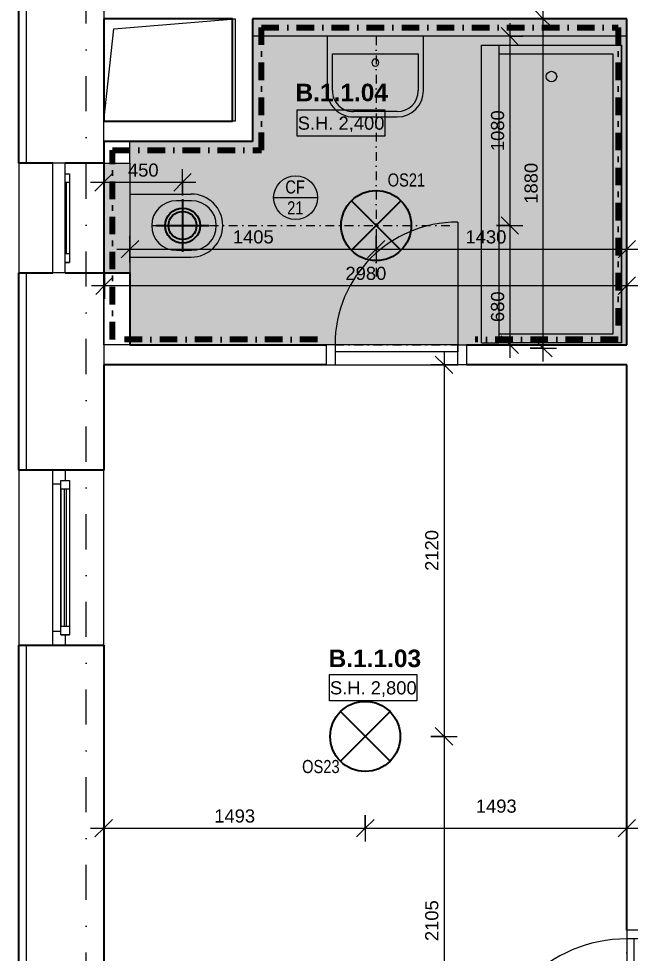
# Model space of a CAD drawing. Header units: millimetres. Extents: x -8169 to 42079, y -1655 to 57622.
# Drawn here: x -6864 to -3374, y 44920 to 50253 of the extents above; entities that cross this region are included whole.
import ezdxf

# ---------------------------------------------------------------- set-up
doc = ezdxf.new("R2010")
doc.units = ezdxf.units.MM
for name, pattern in [('ABMV_DashDot_2_2mm-S0_6mm', [110, 50, -30, 0, -30]), ('HA_DashDot_10mm-S3mm', [500, 200, -150, 0, -150]), ('HA_DashDot_2_2mm-S0_6mm', [110, 50, -30, 0, -30]), ('HA_DashDot_4mm-S1mm', [200, 100, -50, 0, -50])]:
    doc.linetypes.add(name, pattern=pattern)
for name, color, linetype, lineweight in [('-UNDERLAY_I-WALL-____-OTLN', 9, 'Continuous', 9), ('-UNDERLAY_P-SANR-FIXT-OTLN', 9, 'Continuous', 9), ('A-____-____-DIMS', 9, 'Continuous', 5), ('A-____-____-DIMS-50', 9, 'Continuous', 5), ('A-AREA-____-IDEN', 9, 'Continuous', 9), ('A-CLNG-____-IDEN', 9, 'Continuous', 9), ('A-CLNG-____-OTLN', 9, 'Continuous', 9), ('A-CLNG-____-PATT', 9, 'Continuous', 9), ('A-DETL-____-OTLN', 9, 'Continuous', 25), ('A-DETL-GENF-OTLN', 9, 'Continuous', 9), ('A-DOOR-____-MCUT', 9, 'HA_DashDot_2_2mm-S0_6mm', 9), ('A-DOOR-____-OTLN', 9, 'Continuous', 9), ('A-DOOR-FRAM-OTLN', 9, 'Continuous', 9), ('A-GENM-____-OTLN', 9, 'Continuous', 9), ('A-GLAZ-____-MCUT', 9, 'Continuous', 5), ('A-GLAZ-____-OTLN', 9, 'Continuous', 5), ('A-WALL-____-MCUT', 9, 'Continuous', 25), ('A-WALL-____-OTLN', 9, 'Continuous', 9), ('E-LITE-EQPM-IDEN', 9, 'Continuous', 9), ('E-LITE-EQPM-OTLN', 9, 'Continuous', 9), ('G-____-____-DIMS', 9, 'Continuous', 5), ('I-WALL-____-MCUT', 9, 'Continuous', 25), ('M-HVAC-CDFF-OTLN', 9, 'Continuous', 9), ('S-GRID-____-OTLN', 9, 'Continuous', 5)]:
    doc.layers.add(name, color=color, linetype=linetype, lineweight=lineweight)
doc.styles.add('Arial_1', font='arial.ttf', dxfattribs={"height": 75})
doc.styles.add('Arial_2', font='arial.ttf', dxfattribs={"width": 0.8, "height": 75})
doc.styles.add('Arial_B', font='arialbd.ttf', dxfattribs={"height": 100})
doc.dimstyles.new('Inner_Dimensions', dxfattribs={"dimscale": 304.8, "dimtxt": 76.519455, "dimasz": 0.328084, "dimexe": 0.246063, "dimexo": 0.0625, "dimgap": 0.032808, "dimtad": 1, "dimdec": 0, "dimzin": 0, "dimdsep": 46, "dimtxsty": 'Arial_1', "dimblk1": 'OBLIQUE', "dimblk2": 'OBLIQUE', "dimsah": 1, "dimcen": 0.09, "dimdle": 0.246063, "dimazin": 0, "dimtfac": 1, "dimtdec": 4, "dimtix": 1, "dimtmove": 0, "dimatfit": 3, "dimfxl": 0.246063, "dimfxlon": 1, "dimtvp": 1, "dimtolj": 1, "dimtzin": 0, "dimlwd": 9, "dimlwe": 9, "dimarcsym": 2})
doc.dimstyles.new('Inner_Dimensions_1', dxfattribs={"dimscale": 304.8, "dimtxt": 76.519455, "dimasz": 0.328084, "dimexe": 0.246063, "dimexo": 0.0625, "dimgap": 0.032808, "dimtad": 1, "dimdec": 0, "dimzin": 0, "dimdsep": 46, "dimtxsty": 'Arial_1', "dimblk1": 'OBLIQUE', "dimblk2": 'OBLIQUE', "dimsah": 1, "dimcen": 0.09, "dimdle": 0.246063, "dimazin": 0, "dimtfac": 1, "dimtdec": 4, "dimtix": 1, "dimtmove": 2, "dimatfit": 3, "dimfxl": 0.246063, "dimfxlon": 1, "dimtvp": 1, "dimtolj": 1, "dimtzin": 0, "dimlwd": 9, "dimlwe": 9, "dimarcsym": 2})

# ---------------------------------------------------------------- blocks, each defined once
blk = doc.blocks.new('ABMV_Toilet_WallHung - Default-1991236-DPS_B - 1NP')
at = {"layer": '-UNDERLAY_P-SANR-FIXT-OTLN', "color": 254}
for p, q in [((-55, 75), (-55, 424.6)), ((-16.3, 426.2), (-16.3, 340.3)), ((266.3, 340.3), (266.3, 426.2)), ((305, 75), (305, 424.6))]:
    blk.add_line(p, q, dxfattribs=at)
for centre, radius, start, end in [((125, 424.6), 180, 0, 180), ((125, 426.2), 141.3, 360, 180), ((125, 340.3), 141.3, 180, 360)]:
    blk.add_arc(centre, radius, start, end, dxfattribs=at)
blk = doc.blocks.new('ABMV_Bathtub_Generic - 800_1700-V1-DPS_B - 1NP')
at = {"layer": '-UNDERLAY_P-SANR-FIXT-OTLN', "color": 254}
for p, q in [((0, 0), (0, 1700)), ((0, 1700), (700, 1700)), ((0, 1700), (700, 1700)), ((0, 1700), (0, 0)), ((50, 50), (50, 1650)), ((50, 1650), (700, 1650)), ((50, 1650), (700, 1650)), ((50, 50), (50, 1650)), ((700, 0), (0, 0)), ((700, 0), (0, 0)), ((700, 50), (50, 50)), ((700, 50), (50, 50))]:
    blk.add_line(p, q, dxfattribs=at)
blk.add_circle((400, 180), 30, dxfattribs=at)
blk = doc.blocks.new('ABMV_WashBasin_Generic - 550x460-1520088-DPS_B - 1NP')
at = {"layer": '-UNDERLAY_P-SANR-FIXT-OTLN', "color": 254}
for p, q in [((250, 510), (0, 510)), ((0, 480), (250, 480)), ((-150, 360), (-150, 50)), ((-120, 150), (-120, 360)), ((370, 360), (370, 150)), ((400, 50), (400, 360)), ((370, 150), (-120, 150))]:
    blk.add_line(p, q, dxfattribs=at)
for centre, radius, start, end in [((0, 360), 150, 90, 180), ((0, 360), 120, 90, 180), ((250, 360), 150, 360, 90), ((250, 360), 120, 360, 90), ((125, 200), 20, 90, 270), ((125, 200), 20, 270, 90)]:
    blk.add_arc(centre, radius, start, end, dxfattribs=at)
blk = doc.blocks.new('HA_DR_Single_Swing_Solid - In_BJ_700x2100-2124340-DPS_B - 1NP')
at = {"layer": 'A-DOOR-____-MCUT'}
for p, q in [((-350, 57.5), (350, 57.5)), ((-350, -57.5), (350, -57.5))]:
    blk.add_line(p, q, dxfattribs=at)
at = {"layer": 'A-DOOR-____-OTLN', "lineweight": 5}
blk.add_line((350, 757.5), (350, 57.5), dxfattribs=at)
at = {"layer": 'A-DOOR-____-OTLN'}
for p, q in [((350, 57.5), (-350, 57.5)), ((-350, 57.5), (-350, 17.5)), ((350, 57.5), (350, 17.5)), ((350, 17.5), (-350, 17.5))]:
    blk.add_line(p, q, dxfattribs=at)
at = {"layer": 'A-DOOR-____-OTLN', "lineweight": 5}
blk.add_arc((350, 57.5), 700, 90, 180, dxfattribs=at)
at = {"layer": 'A-DOOR-FRAM-OTLN'}
for p, q in [((-400, 57.5), (-400, -57.5)), ((-350, 57.5), (-400, 57.5)), ((-350, 57.5), (-350, -57.5)), ((350, -57.5), (350, 57.5)), ((350, 57.5), (400, 57.5)), ((400, 57.5), (400, -57.5)), ((-400, -57.5), (-350, -57.5)), ((-350, -57.5), (350, -57.5)), ((400, -57.5), (350, -57.5))]:
    blk.add_line(p, q, dxfattribs=at)
blk = doc.blocks.new('HA_WD_SinglePanel - 625x1000-1670806-DPS_B - 1NP')
at = {"layer": 'A-GLAZ-____-MCUT'}
for p, q in [((-252.5, -25), (-252.5, 0)), ((-202.5, 0), (-202.5, -25)), ((202.5, -25), (202.5, 0)), ((252.5, 0), (252.5, -25)), ((-202.5, -25), (-252.5, -25)), ((202.5, -5), (-202.5, -5)), ((252.5, -25), (202.5, -25))]:
    blk.add_line(p, q, dxfattribs=at)
at = {"layer": 'A-GLAZ-____-OTLN'}
for p, q in [((-312.5, 0), (-312.5, 70)), ((-312.5, 70), (312.5, 70)), ((312.5, 0), (312.5, 70)), ((-312.5, 0), (312.5, 0)), ((-252.5, 0), (-252.5, -25)), ((252.5, 0), (252.5, -25)), ((252.5, -25), (-252.5, -25)), ((202.5, -25), (-202.5, -25))]:
    blk.add_line(p, q, dxfattribs=at)
blk = doc.blocks.new('HA_WD_SinglePanel - 1000x1500-1670803-DPS_B - 1NP')
at = {"layer": 'A-GLAZ-____-MCUT'}
for p, q in [((-500, 70), (-420, 70)), ((-420, 70), (-420, 25)), ((420, 25), (420, 70)), ((420, 70), (500, 70)), ((-440, 0), (-500, 0)), ((-440, -25), (-440, 25)), ((-440, 25), (-390, 25)), ((-390, 25), (-390, -25)), ((390, 5), (-390, 5)), ((390, -25), (390, 25)), ((390, 25), (440, 25)), ((440, 25), (440, -25)), ((500, 0), (440, 0)), ((-390, -25), (-440, -25)), ((390, -5), (-390, -5)), ((440, -25), (390, -25))]:
    blk.add_line(p, q, dxfattribs=at)
at = {"layer": 'A-GLAZ-____-OTLN'}
for p, q in [((-420, 70), (420, 70)), ((-440, 25), (-440, -25)), ((-440, 25), (440, 25)), ((390, 25), (-390, 25)), ((440, 25), (440, -25)), ((440, -25), (-440, -25)), ((390, -25), (-390, -25))]:
    blk.add_line(p, q, dxfattribs=at)
blk = doc.blocks.new('HA_DR_Single_Swing_Solid - In_BJ_800x2100-2124338-DPS_B - 1NP')
at = {"layer": 'A-DOOR-____-MCUT'}
for p, q in [((-400, 57.5), (400, 57.5)), ((-400, -57.5), (400, -57.5))]:
    blk.add_line(p, q, dxfattribs=at)
at = {"layer": 'A-DOOR-____-OTLN'}
for p, q in [((-400, -17.5), (-400, -57.5)), ((-400, -17.5), (400, -17.5)), ((400, -17.5), (400, -57.5)), ((-400, -57.5), (400, -57.5))]:
    blk.add_line(p, q, dxfattribs=at)
at = {"layer": 'A-DOOR-____-OTLN', "lineweight": 5}
blk.add_line((400, -857.5), (400, -57.5), dxfattribs=at)
blk.add_arc((400, -57.5), 800, 180, 270, dxfattribs=at)
at = {"layer": 'A-DOOR-FRAM-OTLN'}
for p, q in [((-400, 57.5), (-450, 57.5)), ((-450, 57.5), (-450, -57.5)), ((400, 57.5), (-400, 57.5)), ((-400, 57.5), (-400, -57.5)), ((400, -57.5), (400, 57.5)), ((400, 57.5), (450, 57.5)), ((450, 57.5), (450, -57.5)), ((-450, -57.5), (-400, -57.5)), ((450, -57.5), (400, -57.5))]:
    blk.add_line(p, q, dxfattribs=at)
blk = doc.blocks.new('HA_LF_GenericSymbol - OS23_pokoje-1609971-DPS_B - 1NP')
at = {"layer": 'E-LITE-EQPM-OTLN', "color": 11, "lineweight": 25}
for p, q in [((141.4, 141.4), (-141.4, -141.4)), ((-141.4, 141.4), (141.4, -141.4))]:
    blk.add_line(p, q, dxfattribs=at)
blk.add_circle((0, 0), 200, dxfattribs=at)
blk = doc.blocks.new('HA_LF_GenericSymbol - OS21_koupelny-1994274-DPS_B - 1NP')
at = {"layer": 'E-LITE-EQPM-OTLN', "color": 11, "lineweight": 25}
for p, q in [((141.4, 141.4), (-141.4, -141.4)), ((-141.4, 141.4), (141.4, -141.4))]:
    blk.add_line(p, q, dxfattribs=at)
blk.add_circle((0, 0), 200, dxfattribs=at)
blk = doc.blocks.new('HA_GM_Tiling_LineBased - Generic Tiles-1695919-DPS_B - 1NP')
at = {"layer": 'A-GENM-____-OTLN', "linetype": 'HA_DashDot_4mm-S1mm', "lineweight": 80}
blk.add_line((50, -50), (1220, -50), dxfattribs=at)
blk = doc.blocks.new('HA_GM_Tiling_LineBased - Generic Tiles-1695920-DPS_B - 1NP')
at = {"layer": 'A-GENM-____-OTLN', "linetype": 'HA_DashDot_4mm-S1mm', "lineweight": 80}
blk.add_line((50, -50), (1130, -50), dxfattribs=at)
blk = doc.blocks.new('HA_GM_Tiling_LineBased - Generic Tiles-2053318-DPS_B - 1NP')
at = {"layer": 'A-GENM-____-OTLN', "linetype": 'HA_DashDot_4mm-S1mm', "lineweight": 80}
blk.add_line((50, -50), (900, -50), dxfattribs=at)
blk = doc.blocks.new('HA_GM_Tiling_LineBased - Generic Tiles-2053354-DPS_B - 1NP')
at = {"layer": 'A-GENM-____-OTLN', "linetype": 'HA_DashDot_4mm-S1mm', "lineweight": 80}
blk.add_line((-50, -50), (650, -50), dxfattribs=at)
blk = doc.blocks.new('HA_GM_Tiling_LineBased - Generic Tiles-1695923-DPS_B - 1NP')
at = {"layer": 'A-GENM-____-OTLN', "linetype": 'HA_DashDot_4mm-S1mm', "lineweight": 80}
blk.add_line((50, -50), (2085, -50), dxfattribs=at)
blk = doc.blocks.new('HA_GM_Tiling_LineBased - Generic Tiles-1695924-DPS_B - 1NP')
at = {"layer": 'A-GENM-____-OTLN', "linetype": 'HA_DashDot_4mm-S1mm', "lineweight": 80}
blk.add_line((50, -50), (1830, -50), dxfattribs=at)
blk = doc.blocks.new('HA_GM_Tiling_LineBased - Generic Tiles-1695925-DPS_B - 1NP')
at = {"layer": 'A-GENM-____-OTLN', "linetype": 'HA_DashDot_4mm-S1mm', "lineweight": 80}
blk.add_line((50, -50), (865, -50), dxfattribs=at)
blk = doc.blocks.new('HA_VZT_GenericSymbol - Default-1980824-DPS_B - 1NP')
at = {"layer": 'M-HVAC-CDFF-OTLN', "color": 92, "lineweight": 25}
for p, q in [((0, 150), (0, -150)), ((-150, 0), (150, 0))]:
    blk.add_line(p, q, dxfattribs=at)
for radius in [100, 80]:
    blk.add_circle((0, 0), radius, dxfattribs=at)
blk = doc.blocks.new('HA_GM_Shaft_Rectangle - Default-2138023-DPS_B - 1NP')
at = {"layer": 'A-DETL-GENF-OTLN'}
for p, q in [((58.5, -58.5), (750, 0)), ((0, -585), (58.5, -58.5))]:
    blk.add_line(p, q, dxfattribs=at)
at = {"layer": 'A-GENM-____-OTLN'}
for p, q in [((0, -585), (0, 0)), ((0, 0), (750, 0)), ((750, 0), (750, -585)), ((750, -585), (0, -585))]:
    blk.add_line(p, q, dxfattribs=at)
blk = doc.blocks.new('DIMBLOCK1-DPS_B - 1NP')
at = {"layer": 'A-____-____-DIMS-50', "lineweight": 9}
for p, q in [((-6379.3, 45709.1), (-6379.3, 45559.1)), ((-6379.3, 45634.1), (-6379.3, 45709.1)), ((-4886.8, 45709.1), (-4886.8, 45559.1)), ((-4886.8, 45634.1), (-4886.8, 45709.1)), ((-6379.3, 45634.1), (-6329.3, 45684.1)), ((-4886.8, 45634.1), (-4836.8, 45684.1)), ((-6454.3, 45634.1), (-4886.8, 45634.1)), ((-6379.3, 45634.1), (-6429.3, 45584.1)), ((-4886.8, 45634.1), (-4936.8, 45584.1))]:
    blk.add_line(p, q, dxfattribs=at)
at = {"layer": 'A-____-____-DIMS-50', "color": 0, "lineweight": 9, "insert": (-5748.4, 45741.4), "char_height": 75, "width": 276.883, "attachment_point": 1, "line_spacing_factor": 0.941778, "style": 'Arial_1'}
blk.add_mtext('1493', dxfattribs=at)
blk = doc.blocks.new('_Oblique')
at = {"color": 0, "linetype": 'ByBlock', "lineweight": -2}
blk.add_line((-0.5, -0.5), (0.5, 0.5), dxfattribs=at)
blk = doc.blocks.new('DIMBLOCK2-DPS_B - 1NP')
at = {"layer": 'A-____-____-DIMS-50', "lineweight": 9}
for p, q in [((-4886.8, 45709.1), (-4886.8, 45559.1)), ((-4886.8, 45634.1), (-4886.8, 45709.1)), ((-3394.3, 45709.1), (-3394.3, 45559.1)), ((-3394.3, 45634.1), (-3394.3, 45709.1)), ((-4886.8, 45634.1), (-4836.8, 45684.1)), ((-3394.3, 45634.1), (-3344.3, 45684.1)), ((-4886.8, 45634.1), (-4936.8, 45584.1)), ((-4886.8, 45634.1), (-3319.3, 45634.1)), ((-3394.3, 45634.1), (-3444.3, 45584.1))]:
    blk.add_line(p, q, dxfattribs=at)
at = {"layer": 'A-____-____-DIMS-50', "color": 0, "lineweight": 9, "insert": (-4255.9, 45797.5), "char_height": 75, "width": 276.883, "attachment_point": 1, "line_spacing_factor": 0.941778, "style": 'Arial_1'}
blk.add_mtext('1493', dxfattribs=at)
blk = doc.blocks.new('DIMBLOCK3-DPS_B - 1NP')
at = {"layer": 'A-____-____-DIMS-50', "lineweight": 9}
for p, q in [((-4437.4, 48277.7), (-4487.4, 48327.7)), ((-4437.4, 48352.7), (-4437.4, 46157.7)), ((-4362.4, 48277.7), (-4512.4, 48277.7)), ((-4437.4, 48277.7), (-4387.4, 48227.7)), ((-4437.4, 48277.7), (-4362.4, 48277.7)), ((-4437.4, 46157.7), (-4487.4, 46207.7)), ((-4512.4, 46157.7), (-4362.4, 46157.7)), ((-4437.4, 46157.7), (-4512.4, 46157.7)), ((-4437.4, 46157.7), (-4387.4, 46107.7))]:
    blk.add_line(p, q, dxfattribs=at)
at = {"layer": 'A-____-____-DIMS-50', "color": 0, "lineweight": 9, "insert": (-4544.8, 47102.4), "char_height": 75, "width": 276.883, "attachment_point": 1, "rotation": 90, "line_spacing_factor": 0.941778, "style": 'Arial_1'}
blk.add_mtext('2120', dxfattribs=at)
blk = doc.blocks.new('DIMBLOCK4-DPS_B - 1NP')
at = {"layer": 'A-____-____-DIMS-50', "lineweight": 9}
for p, q in [((-4437.4, 46157.7), (-4487.4, 46207.7)), ((-4512.4, 46157.7), (-4362.4, 46157.7)), ((-4437.4, 46157.7), (-4512.4, 46157.7)), ((-4437.4, 46157.7), (-4437.4, 43977.7)), ((-4437.4, 46157.7), (-4387.4, 46107.7)), ((-4437.4, 44052.7), (-4487.4, 44102.7)), ((-4362.4, 44052.7), (-4512.4, 44052.7)), ((-4437.4, 44052.7), (-4387.4, 44002.7)), ((-4437.4, 44052.7), (-4362.4, 44052.7))]:
    blk.add_line(p, q, dxfattribs=at)
at = {"layer": 'A-____-____-DIMS-50', "color": 0, "lineweight": 9, "insert": (-4544.8, 44989.9), "char_height": 75, "width": 276.883, "attachment_point": 1, "rotation": 90, "line_spacing_factor": 0.941778, "style": 'Arial_1'}
blk.add_mtext('2105', dxfattribs=at)
blk = doc.blocks.new('DIMBLOCK92-DPS_B - 1NP')
at = {"layer": 'A-____-____-DIMS-50', "lineweight": 9}
for p, q in [((-4062, 50152.7), (-4112, 50202.7)), ((-4062, 50227.7), (-4062, 49072.7)), ((-3987, 50152.7), (-4137, 50152.7)), ((-4062, 50152.7), (-4012, 50102.7)), ((-4062, 50152.7), (-3987, 50152.7)), ((-4062, 49072.7), (-4112, 49122.7)), ((-4137, 49072.7), (-3987, 49072.7)), ((-4062, 49072.7), (-4137, 49072.7)), ((-4062, 49072.7), (-4012, 49022.7))]:
    blk.add_line(p, q, dxfattribs=at)
at = {"layer": 'A-____-____-DIMS-50', "color": 0, "lineweight": 9, "insert": (-4169.4, 49497.4), "char_height": 75, "width": 276.883, "attachment_point": 1, "rotation": 90, "line_spacing_factor": 0.941778, "style": 'Arial_1'}
blk.add_mtext('1080', dxfattribs=at)
blk = doc.blocks.new('DIMBLOCK93-DPS_B - 1NP')
at = {"layer": 'A-____-____-DIMS-50', "lineweight": 9}
for p, q in [((-4062, 49072.7), (-4112, 49122.7)), ((-4137, 49072.7), (-3987, 49072.7)), ((-4062, 49072.7), (-4137, 49072.7)), ((-4062, 49072.7), (-4062, 48317.7)), ((-4062, 49072.7), (-4012, 49022.7)), ((-4062, 48392.7), (-4112, 48442.7)), ((-3987, 48392.7), (-4137, 48392.7)), ((-4062, 48392.7), (-4012, 48342.7)), ((-4062, 48392.7), (-3987, 48392.7))]:
    blk.add_line(p, q, dxfattribs=at)
at = {"layer": 'A-____-____-DIMS-50', "color": 0, "lineweight": 9, "insert": (-4169.4, 48522), "char_height": 75, "width": 207.662, "attachment_point": 1, "rotation": 90, "line_spacing_factor": 0.941778, "style": 'Arial_1'}
blk.add_mtext('680', dxfattribs=at)
blk = doc.blocks.new('DIMBLOCK94-DPS_B - 1NP')
at = {"layer": 'A-____-____-DIMS-50', "lineweight": 9}
for p, q in [((-6229.3, 48863.1), (-6229.3, 49013.1)), ((-4824.3, 49013.1), (-4824.3, 48863.1)), ((-4824.3, 48938.1), (-4824.3, 49013.1)), ((-6229.3, 48938.1), (-6179.3, 48988.1)), ((-4824.3, 48938.1), (-4774.3, 48988.1)), ((-6304.3, 48938.1), (-4824.3, 48938.1)), ((-6229.3, 48938.1), (-6279.3, 48888.1)), ((-6229.3, 48938.1), (-6229.3, 48863.1)), ((-4824.3, 48938.1), (-4874.3, 48888.1))]:
    blk.add_line(p, q, dxfattribs=at)
at = {"layer": 'A-____-____-DIMS-50', "color": 0, "lineweight": 9, "insert": (-5642.2, 49045.5), "char_height": 75, "width": 276.883, "attachment_point": 1, "line_spacing_factor": 0.941778, "style": 'Arial_1'}
blk.add_mtext('1405', dxfattribs=at)
blk = doc.blocks.new('DIMBLOCK95-DPS_B - 1NP')
at = {"layer": 'A-____-____-DIMS-50', "lineweight": 9}
for p, q in [((-4824.3, 49013.1), (-4824.3, 48863.1)), ((-4824.3, 48938.1), (-4824.3, 49013.1)), ((-3394.3, 49013.1), (-3394.3, 48863.1)), ((-3394.3, 48938.1), (-3394.3, 49013.1)), ((-4824.3, 48938.1), (-4774.3, 48988.1)), ((-3394.3, 48938.1), (-3344.3, 48988.1)), ((-4824.3, 48938.1), (-4874.3, 48888.1)), ((-4824.3, 48938.1), (-3319.3, 48938.1)), ((-3394.3, 48938.1), (-3444.3, 48888.1))]:
    blk.add_line(p, q, dxfattribs=at)
at = {"layer": 'A-____-____-DIMS-50', "color": 0, "lineweight": 9, "insert": (-4314.7, 49045.5), "char_height": 75, "width": 276.883, "attachment_point": 1, "line_spacing_factor": 0.941778, "style": 'Arial_1'}
blk.add_mtext('1430', dxfattribs=at)
blk = doc.blocks.new('Spot Elevations - Generic-448778-DPS_B - 1NP')
at = {"layer": 'G-____-____-DIMS', "lineweight": 9}
for p, q in [((-5, 0), (-5, 3)), ((-5, 3), (5, 3)), ((5, 3), (5, 0)), ((5, 0), (-5, 0))]:
    blk.add_line(p, q, dxfattribs=at)
blk = doc.blocks.new('HA_Tag_Ceiling - Group _ Type Mark-1728985-DPS_B - 1NP')
at = {"layer": 'A-CLNG-____-IDEN'}
blk.add_line((-2.5, 0), (2.5, 0), dxfattribs=at)
blk.add_circle((0, 0), 2.5, dxfattribs=at)
blk = doc.blocks.new('DIMBLOCK156-DPS_B - 1NP')
at = {"layer": 'A-____-____-DIMS-50', "lineweight": 9}
for p, q in [((-6379.3, 49394.3), (-6379.3, 49244.3)), ((-6379.3, 49319.3), (-6379.3, 49394.3)), ((-5929.3, 49244.3), (-5929.3, 49394.3)), ((-6379.3, 49319.3), (-6329.3, 49369.3)), ((-5929.3, 49319.3), (-5879.3, 49369.3)), ((-6454.3, 49319.3), (-5854.3, 49319.3)), ((-6379.3, 49319.3), (-6429.3, 49269.3)), ((-5929.3, 49319.3), (-5979.3, 49269.3)), ((-5929.3, 49319.3), (-5929.3, 49244.3))]:
    blk.add_line(p, q, dxfattribs=at)
at = {"layer": 'A-____-____-DIMS-50', "color": 0, "lineweight": 9, "insert": (-6240.8, 49426.7), "char_height": 75, "width": 207.662, "attachment_point": 1, "line_spacing_factor": 0.941778, "style": 'Arial_1'}
blk.add_mtext('450', dxfattribs=at)
blk = doc.blocks.new('DIMBLOCK157-DPS_B - 1NP')
at = {"layer": 'A-____-____-DIMS-50', "lineweight": 9}
for p, q in [((-6374.3, 48805), (-6374.3, 48655)), ((-6374.3, 48730), (-6374.3, 48805)), ((-3394.3, 48805), (-3394.3, 48655)), ((-3394.3, 48730), (-3394.3, 48805)), ((-6374.3, 48730), (-6324.3, 48780)), ((-3394.3, 48730), (-3344.3, 48780)), ((-6449.3, 48730), (-3319.3, 48730)), ((-6374.3, 48730), (-6424.3, 48680)), ((-3394.3, 48730), (-3444.3, 48680))]:
    blk.add_line(p, q, dxfattribs=at)
at = {"layer": 'A-____-____-DIMS-50', "color": 0, "lineweight": 9, "insert": (-4999.7, 48837.4), "char_height": 75, "width": 276.883, "attachment_point": 1, "line_spacing_factor": 0.941778, "style": 'Arial_1'}
blk.add_mtext('2980', dxfattribs=at)
blk = doc.blocks.new('DIMBLOCK158-DPS_B - 1NP')
at = {"layer": 'A-____-____-DIMS-50', "lineweight": 9}
for p, q in [((-3870.7, 50252.7), (-3920.7, 50302.7)), ((-3870.7, 48297.7), (-3870.7, 50327.7)), ((-3945.7, 50252.7), (-3795.7, 50252.7)), ((-3870.7, 50252.7), (-3945.7, 50252.7)), ((-3870.7, 50252.7), (-3820.7, 50202.7)), ((-3870.7, 48372.7), (-3920.7, 48422.7)), ((-3945.7, 48372.7), (-3795.7, 48372.7)), ((-3870.7, 48372.7), (-3945.7, 48372.7)), ((-3870.7, 48372.7), (-3820.7, 48322.7))]:
    blk.add_line(p, q, dxfattribs=at)
at = {"layer": 'A-____-____-DIMS-50', "color": 0, "lineweight": 9, "insert": (-3978.1, 49197.4), "char_height": 75, "width": 276.883, "attachment_point": 1, "rotation": 90, "line_spacing_factor": 0.941778, "style": 'Arial_1'}
blk.add_mtext('1880', dxfattribs=at)

msp = doc.modelspace()

# ---------------------------------------------------------------- hatches: boundary and pattern name
at = {"layer": 'A-CLNG-____-PATT'}
msp.add_hatch(color=256, dxfattribs=at).paths.add_polyline_path([(-3398.4, 48392.7), (-3394.3, 48392.7), (-3394.3, 50252.7), (-5529.3, 50252.7), (-5529.3, 49552.7), (-6229.3, 49552.7), (-6229.3, 49427.7), (-6374.3, 49427.7), (-6374.3, 48802.7), (-6229.3, 48802.7), (-6229.3, 48392.7), (-4309.3, 48392.7)])

# ---------------------------------------------------------------- linework, layer by layer
at = {"layer": '-UNDERLAY_I-WALL-____-OTLN'}
for p, q in [((-3394.3, 50152.7), (-5529.3, 50152.7)), ((-4224.3, 48402.7), (-4224.3, 50102.7)), ((-4224.3, 50102.7), (-4124.3, 50102.7)), ((-4124.3, 50102.7), (-4124.3, 48402.7)), ((-6379.3, 48802.7), (-6379.3, 49552.7)), ((-6229.3, 49427.7), (-6229.3, 48802.7)), ((-4224.3, 48402.7), (-4124.3, 48402.7))]:
    msp.add_line(p, q, dxfattribs=at)
at = {"layer": 'A-CLNG-____-OTLN'}
for p, q in [((-6229.3, 49427.7), (-6229.3, 49552.7)), ((-6374.3, 48802.7), (-6374.3, 49427.7)), ((-6374.3, 49427.7), (-6229.3, 49427.7))]:
    msp.add_line(p, q, dxfattribs=at)
at = {"layer": 'A-DETL-____-OTLN', "linetype": 'ABMV_DashDot_2_2mm-S0_6mm', "lineweight": 5}
for p, q in [((-4824.3, 50152.7), (-4824.3, 48752.7)), ((-6105.3, 49072.7), (-4360.3, 49072.7))]:
    msp.add_line(p, q, dxfattribs=at)
at = {"layer": 'A-WALL-____-MCUT'}
for p, q in [((-6864.3, 49427.7), (-6864.3, 51252.7)), ((-6379.3, 50252.7), (-6379.3, 49667.7)), ((-6379.3, 49552.7), (-6379.3, 49427.7)), ((-6669.3, 49427.7), (-6864.3, 49427.7)), ((-6379.3, 49427.7), (-6599.3, 49427.7)), ((-6864.3, 48802.7), (-6669.3, 48802.7)), ((-6864.3, 47677.7), (-6864.3, 48802.7)), ((-6599.3, 48802.7), (-6379.3, 48802.7)), ((-6379.3, 48277.7), (-6379.3, 47677.7)), ((-6379.3, 47677.7), (-6864.3, 47677.7)), ((-6864.3, 46677.7), (-6379.3, 46677.7)), ((-6864.3, 43567.7), (-6864.3, 46677.7)), ((-6379.3, 46677.7), (-6379.3, 44052.7))]:
    msp.add_line(p, q, dxfattribs=at)
at = {"layer": 'A-WALL-____-MCUT', "lineweight": 9}
for p, q in [((-6819.3, 49427.7), (-6819.3, 51252.7)), ((-6379.3, 51252.7), (-6379.3, 50252.7)), ((-6379.3, 49552.7), (-6379.3, 49667.7)), ((-6819.3, 47677.7), (-6819.3, 48802.7)), ((-6379.3, 48802.7), (-6379.3, 48277.7)), ((-6379.3, 48392.7), (-6379.3, 48802.7)), ((-6229.3, 48392.7), (-6379.3, 48392.7)), ((-6819.3, 43612.7), (-6819.3, 46677.7))]:
    msp.add_line(p, q, dxfattribs=at)
at = {"layer": 'A-WALL-____-OTLN'}
for p, q in [((-6864.3, 49427.7), (-6864.3, 48802.7)), ((-6379.3, 48802.7), (-6379.3, 49427.7)), ((-6864.3, 47677.7), (-6864.3, 46677.7)), ((-6379.3, 46677.7), (-6379.3, 47677.7))]:
    msp.add_line(p, q, dxfattribs=at)
at = {"layer": 'I-WALL-____-MCUT'}
for p, q in [((-5644.3, 50252.7), (-6379.3, 50252.7)), ((-5644.3, 49667.7), (-5644.3, 50252.7)), ((-3394.3, 50252.7), (-5529.3, 50252.7)), ((-5529.3, 50252.7), (-5529.3, 49552.7)), ((-3394.3, 48392.7), (-3394.3, 50252.7)), ((-6379.3, 49667.7), (-5644.3, 49667.7)), ((-5529.3, 49552.7), (-6379.3, 49552.7)), ((-6379.3, 48802.7), (-6229.3, 48802.7)), ((-6229.3, 48802.7), (-6229.3, 48392.7)), ((-6229.3, 48392.7), (-5109.3, 48392.7)), ((-4309.3, 48392.7), (-3394.3, 48392.7)), ((-5109.3, 48277.7), (-6379.3, 48277.7)), ((-3394.3, 48277.7), (-4309.3, 48277.7)), ((-3394.3, 45052.7), (-3394.3, 48277.7))]:
    msp.add_line(p, q, dxfattribs=at)
at = {"layer": 'S-GRID-____-OTLN', "linetype": 'HA_DashDot_10mm-S3mm', "lineweight": 9}
msp.add_line((-6479.3, 38723.5), (-6479.3, 56022.4), dxfattribs=at)

# ---------------------------------------------------------------- block references
at = {"layer": '-UNDERLAY_P-SANR-FIXT-OTLN', "color": 254}
for name, p, rotation in [('ABMV_WashBasin_Generic - 550x460-1520088-DPS_B - 1NP', (-4704.3, 50202.7), 180), ('ABMV_Bathtub_Generic - 800_1700-V1-DPS_B - 1NP', (-3424.3, 50102.7), 180), ('ABMV_Toilet_WallHung - Default-1991236-DPS_B - 1NP', (-6304.3, 49197.7), 269.9999999999998)]:
    msp.add_blockref(name, p, dxfattribs=dict(at, rotation=rotation))
at = {"layer": 'A-CLNG-____-IDEN', "xscale": 49.99999999999998, "yscale": 49.99999999999998, "zscale": 49.99999999999998}
msp.add_blockref('HA_Tag_Ceiling - Group _ Type Mark-1728985-DPS_B - 1NP', (-5284.4, 49232.2), dxfattribs=at)
at = {"layer": 'A-DOOR-____-OTLN'}
msp.add_blockref('HA_DR_Single_Swing_Solid - In_BJ_700x2100-2124340-DPS_B - 1NP', (-4709.3, 48335.2), dxfattribs=at)
at = {"layer": 'A-DOOR-____-OTLN', "rotation": 269.9999999999998}
msp.add_blockref('HA_DR_Single_Swing_Solid - In_BJ_800x2100-2124338-DPS_B - 1NP', (-3336.8, 44602.7), dxfattribs=at)
at = {"layer": 'A-GENM-____-OTLN', "lineweight": 5}
msp.add_blockref('HA_GM_Shaft_Rectangle - Default-2138023-DPS_B - 1NP', (-6379.3, 50252.7), dxfattribs=at)
at = {"layer": 'A-GENM-____-OTLN', "linetype": 'HA_DashDot_4mm-S1mm', "lineweight": 80}
for name, p, rotation in [('HA_GM_Tiling_LineBased - Generic Tiles-2053354-DPS_B - 1NP', (-5529.3, 49552.7), 89.99999999999991), ('HA_GM_Tiling_LineBased - Generic Tiles-1695924-DPS_B - 1NP', (-3394.3, 50252.7), 269.9999999999999), ('HA_GM_Tiling_LineBased - Generic Tiles-1695920-DPS_B - 1NP', (-6379.3, 48372.7), 89.9999999999999), ('HA_GM_Tiling_LineBased - Generic Tiles-1695919-DPS_B - 1NP', (-5109.3, 48372.7), 180), ('HA_GM_Tiling_LineBased - Generic Tiles-1695925-DPS_B - 1NP', (-3394.3, 48372.7), 180)]:
    msp.add_blockref(name, p, dxfattribs=dict(at, rotation=rotation))
for name, p in [('HA_GM_Tiling_LineBased - Generic Tiles-1695923-DPS_B - 1NP', (-5529.3, 50252.7)), ('HA_GM_Tiling_LineBased - Generic Tiles-2053318-DPS_B - 1NP', (-6379.3, 49552.7))]:
    msp.add_blockref(name, p, dxfattribs=at)
at = {"layer": 'A-GLAZ-____-OTLN', "rotation": 89.9999999999998}
for name, p in [('HA_WD_SinglePanel - 625x1000-1670806-DPS_B - 1NP', (-6599.3, 49115.2)), ('HA_WD_SinglePanel - 1000x1500-1670803-DPS_B - 1NP', (-6599.3, 47177.7))]:
    msp.add_blockref(name, p, dxfattribs=at)
at = {"layer": 'E-LITE-EQPM-OTLN', "color": 11, "lineweight": 25}
for name, p in [('HA_LF_GenericSymbol - OS21_koupelny-1994274-DPS_B - 1NP', (-4824.3, 49072.7)), ('HA_LF_GenericSymbol - OS23_pokoje-1609971-DPS_B - 1NP', (-4886.8, 46157.7))]:
    msp.add_blockref(name, p, dxfattribs=at)
at = {"layer": 'G-____-____-DIMS', "lineweight": 9, "xscale": 49.99999999999998, "yscale": 49.99999999999998, "zscale": 49.99999999999998}
for p in [(-5025.4, 49583.6), (-4841.6, 46361.6)]:
    msp.add_blockref('Spot Elevations - Generic-448778-DPS_B - 1NP', p, dxfattribs=at)
at = {"layer": 'M-HVAC-CDFF-OTLN', "color": 92, "lineweight": 25}
msp.add_blockref('HA_VZT_GenericSymbol - Default-1980824-DPS_B - 1NP', (-5929.3, 49072.7), dxfattribs=at)

# ---------------------------------------------------------------- texts
at = {"layer": 'A-AREA-____-IDEN', "lineweight": 5, "char_height": 100, "width": 653.375, "attachment_point": 1, "style": 'Arial_B'}
for s, insert in [('B.1.1.04', (-5285, 49881.9)), ('B.1.1.03', (-5096.1, 46653))]:
    msp.add_mtext(s, dxfattribs=dict(at, insert=insert))
at = {"layer": 'A-CLNG-____-IDEN', "lineweight": 5, "char_height": 75, "attachment_point": 1, "style": 'Arial_2'}
for s, insert, width in [('CF', (-5342.8, 49330.4), 137.89), ('21', (-5332.2, 49211.3), 115.443)]:
    msp.add_mtext(s, dxfattribs=dict(at, insert=insert, width=width))
at = {"layer": 'E-LITE-EQPM-IDEN', "lineweight": 5, "char_height": 75, "width": 262.953, "attachment_point": 1, "style": 'Arial_2'}
for s, insert in [('OS21', (-4759.1, 49370.3)), ('OS23', (-5247.2, 46023.4))]:
    msp.add_mtext(s, dxfattribs=dict(at, insert=insert))
at = {"layer": 'G-____-____-DIMS', "lineweight": 9, "char_height": 75, "width": 592.246, "attachment_point": 1, "line_spacing_factor": 0.941778, "style": 'Arial_1'}
for s, insert in [('S.H. 2,400', (-5272.1, 49694.5)), ('S.H. 2,800', (-5088.3, 46472.5))]:
    msp.add_mtext(s, dxfattribs=dict(at, insert=insert))

# ---------------------------------------------------------------- dimensions: what is measured, and where the dimension line sits
at = {"layer": 'A-____-____-DIMS', "lineweight": 9}
for base, p1, p2, override, picture, middle in [((-3870.7, 50252.7), (-3945.7, 48372.7), (-3945.7, 50252.7), {"dimpost": '<>', "dimfxl": 1880}, 'DIMBLOCK158-DPS_B - 1NP', (-3919, 49312.7)), ((-4062, 49072.7), (-3987, 50152.7), (-4137, 49072.7), {"dimpost": '<>', "dimfxl": 1090.367668}, 'DIMBLOCK92-DPS_B - 1NP', (-4110.3, 49612.7)), ((-4437.4, 46157.7), (-4362.4, 48277.7), (-4512.4, 46157.7), {"dimpost": '<>', "dimfxl": 2125.299979}, 'DIMBLOCK3-DPS_B - 1NP', (-4485.7, 47217.7)), ((-4437.4, 44052.7), (-4512.4, 46157.7), (-4362.4, 44052.7), {"dimpost": '<>', "dimfxl": 2110.337651}, 'DIMBLOCK4-DPS_B - 1NP', (-4485.7, 45105.2))]:
    dim = msp.add_linear_dim(base=base, p1=p1, p2=p2, angle=90, dimstyle='Inner_Dimensions', override=override, dxfattribs=at)
    dim.commit()
    dim.dimension.update_dxf_attribs({"geometry": picture, "text_midpoint": middle})
for base, p1, p2, override, picture, middle in [((-5929.3, 49319.3), (-6379.3, 49394.3), (-5929.3, 49244.3), {"dimpost": '<>', "dimfxl": 474.341649}, 'DIMBLOCK156-DPS_B - 1NP', (-6154.3, 49367.6)), ((-4824.3, 48938.1), (-6229.3, 48863.1), (-4824.3, 49013.1), {"dimpost": '<>', "dimfxl": 1412.98443}, 'DIMBLOCK94-DPS_B - 1NP', (-5526.8, 48986.4)), ((-3394.3, 48730), (-6374.3, 48805), (-3394.3, 48805), {"dimpost": '<>', "dimfxl": 2980}, 'DIMBLOCK157-DPS_B - 1NP', (-4884.3, 48778.3)), ((-4886.810088, 45634.0637979), (-6379.310088, 45709.0637979), (-4886.810088, 45709.0637979), {"dimpost": '<>', "dimfxl": 1492.5}, 'DIMBLOCK1-DPS_B - 1NP', (-5633.060088, 45682.382352))]:
    dim = msp.add_linear_dim(base=base, p1=p1, p2=p2, dimstyle='Inner_Dimensions', override=override, dxfattribs=at)
    dim.commit()
    dim.dimension.update_dxf_attribs({"geometry": picture, "text_midpoint": middle})
dim = msp.add_linear_dim(base=(-4062, 48392.7), p1=(-4137, 49072.7), p2=(-3987, 48392.7), angle=90, dimstyle='Inner_Dimensions_1', override={"dimpost": '<>', "dimfxl": 696.346868}, dxfattribs=at)
dim.commit()
dim.dimension.update_dxf_attribs({"geometry": 'DIMBLOCK93-DPS_B - 1NP', "text_midpoint": (-4119.4, 48625.8), "dimtype": 160, "text_rotation": 90})
for base, p1, p2, override, picture, middle in [((-3394.3, 48938.1), (-4824.3, 49013.1), (-3394.3, 49013.1), {"dimpost": '<>', "dimfxl": 1430}, 'DIMBLOCK95-DPS_B - 1NP', (-4176.2, 48995.5)), ((-3394.310088, 45634.0637979), (-4886.810088, 45709.0637979), (-3394.310088, 45709.0637979), {"dimpost": '<>', "dimfxl": 1492.5}, 'DIMBLOCK2-DPS_B - 1NP', (-4117.4865292, 45747.5283095))]:
    dim = msp.add_linear_dim(base=base, p1=p1, p2=p2, dimstyle='Inner_Dimensions_1', override=override, dxfattribs=at)
    dim.commit()
    dim.dimension.update_dxf_attribs({"geometry": picture, "text_midpoint": middle, "dimtype": 160})

doc.saveas('drawing.dxf')
